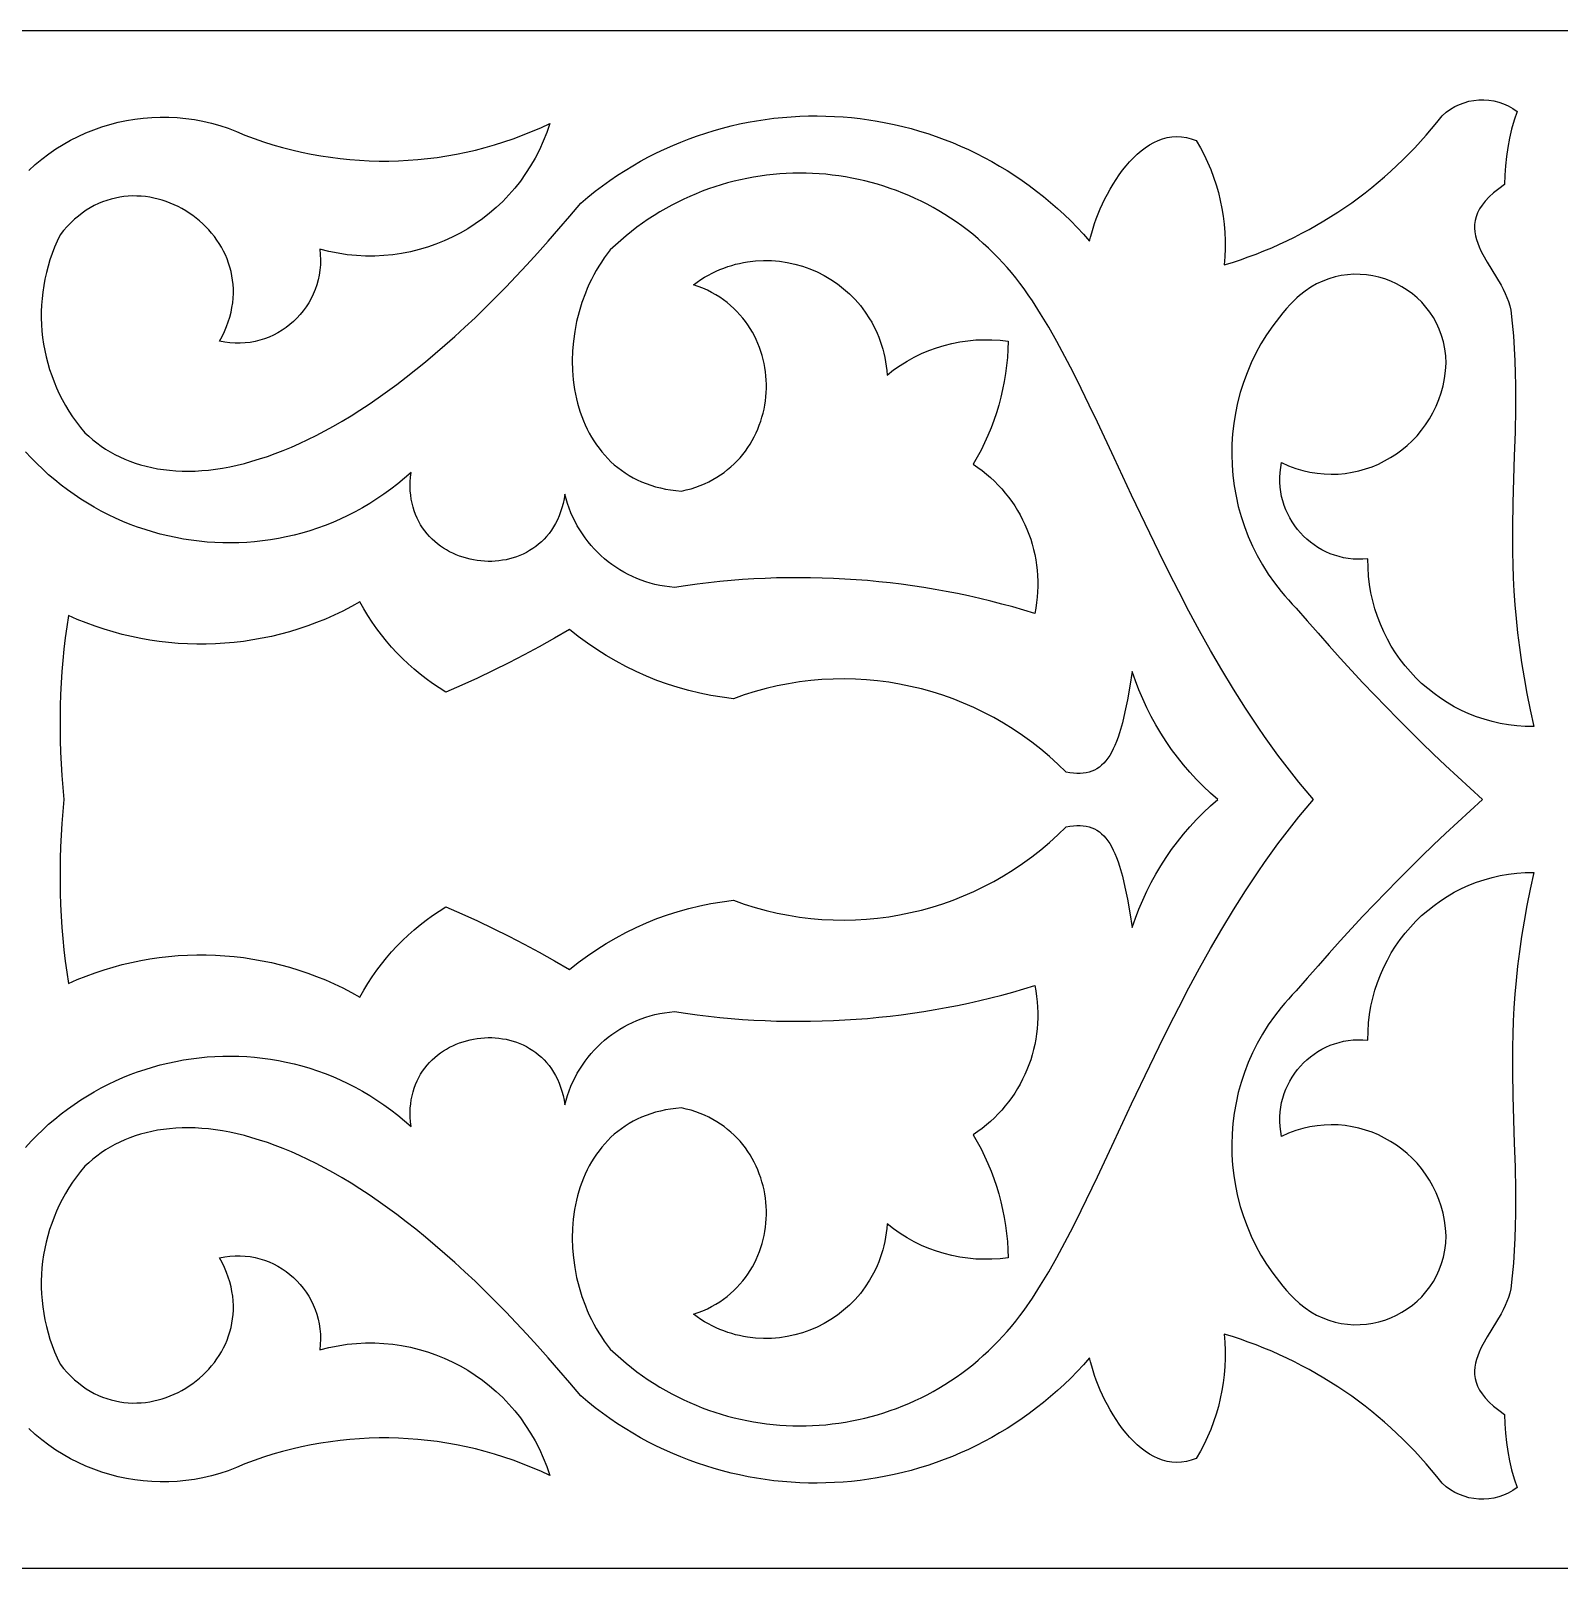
# Model space of a CAD drawing. Extents: x -364 to 370, y 80 to 163.
# Drawn here: x 41.6 to 124.1, y 80.4 to 163.4 of the extents above; entities that cross this region are included whole.
import ezdxf

# ---------------------------------------------------------------- set-up
doc = ezdxf.new("R2010")
doc.units = 0
doc.layers.add('LAYER_1', color=18, linetype='CONTINUOUS')

msp = doc.modelspace()

# ---------------------------------------------------------------- linework, layer by layer
at = {"layer": 'LAYER_1'}
for points in [[(-364.203, 80.388), (-241.776, 80.388), (-119.349, 80.388), (3.079, 80.388), (125.506, 80.388), (247.933, 80.388), (370.36, 80.388), (370.36, 163.388), (247.933, 163.388), (125.506, 163.388), (3.079, 163.388), (-119.349, 163.388), (-241.776, 163.388), (-364.203, 163.388)], [(43.402, 121.888), (43.343, 121.241), (43.295, 120.599), (43.256, 119.961), (43.228, 119.327), (43.209, 118.697), (43.2, 118.07), (43.201, 117.447), (43.212, 116.828), (43.232, 116.211), (43.263, 115.597), (43.303, 114.986), (43.353, 114.376), (43.413, 113.769), (43.483, 113.164), (43.563, 112.561), (43.652, 111.959), (44.127, 112.166), (44.606, 112.358), (45.09, 112.535), (45.577, 112.697), (46.068, 112.844), (46.561, 112.977), (47.058, 113.095), (47.556, 113.198), (48.057, 113.286), (48.56, 113.359), (49.064, 113.417), (49.569, 113.461), (50.075, 113.489), (50.582, 113.503), (51.088, 113.502), (51.594, 113.486), (52.1, 113.456), (52.605, 113.411), (53.109, 113.35), (53.611, 113.276), (54.111, 113.186), (54.608, 113.081), (55.104, 112.962), (55.596, 112.828), (56.085, 112.679), (56.571, 112.516), (57.053, 112.337), (57.53, 112.144), (58.003, 111.936), (58.472, 111.714), (58.934, 111.476), (59.392, 111.224), (59.602, 111.597), (59.824, 111.961), (60.058, 112.318), (60.303, 112.666), (60.558, 113.005), (60.825, 113.335), (61.102, 113.657), (61.389, 113.969), (61.686, 114.271), (61.993, 114.563), (62.31, 114.845), (62.636, 115.117), (62.971, 115.379), (63.314, 115.629), (63.667, 115.868), (64.027, 116.096), (64.886, 115.722), (65.738, 115.334), (66.583, 114.932), (67.421, 114.515), (68.252, 114.084), (69.075, 113.639), (69.891, 113.18), (70.7, 112.707), (71.18, 113.089), (71.672, 113.453), (72.175, 113.797), (72.691, 114.123), (73.216, 114.429), (73.752, 114.715), (74.298, 114.982), (74.853, 115.229), (75.416, 115.455), (75.987, 115.66), (76.566, 115.845), (77.151, 116.009), (77.743, 116.151), (78.34, 116.273), (78.943, 116.372), (79.55, 116.449), (80.138, 116.242), (80.73, 116.057), (81.325, 115.895), (81.923, 115.756), (82.523, 115.638), (83.126, 115.543), (83.729, 115.47), (84.333, 115.418), (84.937, 115.389), (85.54, 115.381), (86.142, 115.394), (86.743, 115.429), (87.341, 115.485), (87.937, 115.562), (88.529, 115.66), (89.117, 115.779), (89.7, 115.919), (90.279, 116.079), (90.852, 116.26), (91.418, 116.462), (91.978, 116.683), (92.53, 116.925), (93.075, 117.186), (93.611, 117.468), (94.137, 117.769), (94.654, 118.09), (95.161, 118.43), (95.658, 118.79), (96.142, 119.169), (96.615, 119.567), (97.076, 119.984), (97.523, 120.419), (97.723, 120.452), (97.915, 120.473), (98.099, 120.483), (98.275, 120.482), (98.443, 120.47), (98.605, 120.446), (98.759, 120.41), (98.906, 120.361), (99.046, 120.301), (99.181, 120.227), (99.309, 120.141), (99.432, 120.042), (99.549, 119.929), (99.661, 119.804), (99.768, 119.664), (99.87, 119.51), (99.968, 119.343), (100.062, 119.16), (100.152, 118.964), (100.238, 118.752), (100.321, 118.526), (100.401, 118.284), (100.552, 117.754), (100.694, 117.16), (100.829, 116.501), (100.96, 115.774), (101.087, 114.979), (101.258, 115.479), (101.447, 115.973), (101.651, 116.458), (101.873, 116.936), (102.11, 117.404), (102.363, 117.864), (102.631, 118.315), (102.914, 118.756), (103.213, 119.187), (103.526, 119.607), (103.854, 120.017), (104.195, 120.415), (104.551, 120.802), (104.92, 121.176), (105.303, 121.539), (105.698, 121.888), (105.303, 122.237), (104.92, 122.6), (104.551, 122.974), (104.195, 123.361), (103.854, 123.759), (103.526, 124.169), (103.213, 124.589), (102.914, 125.02), (102.631, 125.461), (102.363, 125.912), (102.11, 126.372), (101.873, 126.84), (101.651, 127.318), (101.447, 127.803), (101.258, 128.296), (101.087, 128.797), (100.96, 128.002), (100.829, 127.275), (100.694, 126.616), (100.552, 126.022), (100.401, 125.492), (100.321, 125.25), (100.238, 125.024), (100.152, 124.812), (100.062, 124.616), (99.968, 124.433), (99.87, 124.266), (99.768, 124.112), (99.661, 123.972), (99.549, 123.846), (99.432, 123.734), (99.309, 123.635), (99.181, 123.549), (99.046, 123.475), (98.906, 123.415), (98.759, 123.366), (98.605, 123.33), (98.443, 123.306), (98.275, 123.293), (98.099, 123.293), (97.915, 123.303), (97.723, 123.324), (97.523, 123.357), (97.076, 123.792), (96.615, 124.209), (96.142, 124.607), (95.658, 124.986), (95.161, 125.346), (94.654, 125.686), (94.137, 126.007), (93.611, 126.308), (93.075, 126.59), (92.53, 126.851), (91.978, 127.093), (91.418, 127.314), (90.852, 127.516), (90.279, 127.697), (89.7, 127.857), (89.117, 127.997), (88.529, 128.116), (87.937, 128.214), (87.341, 128.291), (86.743, 128.347), (86.142, 128.382), (85.54, 128.395), (84.937, 128.387), (84.333, 128.358), (83.729, 128.306), (83.126, 128.233), (82.523, 128.138), (81.923, 128.02), (81.325, 127.881), (80.73, 127.719), (80.138, 127.534), (79.55, 127.327), (78.943, 127.404), (78.34, 127.503), (77.743, 127.624), (77.151, 127.767), (76.566, 127.931), (75.987, 128.116), (75.416, 128.321), (74.853, 128.547), (74.298, 128.794), (73.752, 129.061), (73.216, 129.347), (72.691, 129.653), (72.175, 129.978), (71.672, 130.323), (71.18, 130.687), (70.7, 131.069), (69.891, 130.596), (69.075, 130.137), (68.252, 129.692), (67.421, 129.261), (66.583, 128.844), (65.738, 128.442), (64.886, 128.054), (64.027, 127.68), (63.667, 127.908), (63.314, 128.147), (62.971, 128.397), (62.636, 128.659), (62.31, 128.93), (61.993, 129.213), (61.686, 129.505), (61.389, 129.807), (61.102, 130.119), (60.825, 130.441), (60.558, 130.771), (60.303, 131.11), (60.058, 131.458), (59.824, 131.815), (59.602, 132.179), (59.392, 132.552), (58.934, 132.299), (58.472, 132.062), (58.003, 131.84), (57.53, 131.632), (57.053, 131.439), (56.571, 131.26), (56.085, 131.097), (55.596, 130.948), (55.104, 130.814), (54.608, 130.695), (54.111, 130.59), (53.611, 130.5), (53.109, 130.426), (52.605, 130.365), (52.1, 130.32), (51.594, 130.289), (51.088, 130.274), (50.582, 130.273), (50.075, 130.287), (49.569, 130.315), (49.064, 130.359), (48.56, 130.417), (48.057, 130.49), (47.556, 130.578), (47.058, 130.681), (46.561, 130.799), (46.068, 130.931), (45.577, 131.079), (45.09, 131.241), (44.606, 131.418), (44.127, 131.61), (43.652, 131.817), (43.563, 131.215), (43.483, 130.612), (43.413, 130.006), (43.353, 129.399), (43.303, 128.79), (43.263, 128.179), (43.232, 127.565), (43.212, 126.948), (43.201, 126.329), (43.2, 125.706), (43.209, 125.079), (43.228, 124.449), (43.256, 123.815), (43.295, 123.177), (43.343, 122.535)]]:
    msp.add_lwpolyline(points, close=True, dxfattribs=at)
for points in [[(41.515, 155.852), (41.864, 156.166), (42.224, 156.463), (42.596, 156.743), (42.978, 157.005), (43.37, 157.249), (43.771, 157.475), (44.181, 157.684), (44.599, 157.874), (45.024, 158.045), (45.456, 158.198), (45.894, 158.332), (46.337, 158.446), (46.784, 158.542), (47.236, 158.618), (47.691, 158.675), (48.149, 158.711), (48.609, 158.728), (49.07, 158.725), (49.532, 158.701), (49.994, 158.657), (50.456, 158.592), (50.916, 158.506), (51.375, 158.399), (51.831, 158.271), (52.284, 158.121), (52.733, 157.95), (53.177, 157.757), (53.68, 157.57), (54.185, 157.396), (54.694, 157.236), (55.206, 157.089), (55.72, 156.955), (56.237, 156.835), (56.755, 156.728), (57.276, 156.635), (57.798, 156.555), (58.321, 156.488), (58.845, 156.435), (59.37, 156.395), (59.895, 156.368), (60.421, 156.355), (60.947, 156.354), (61.473, 156.368), (61.998, 156.394), (62.522, 156.434), (63.045, 156.487), (63.567, 156.553), (64.088, 156.633), (64.606, 156.725), (65.123, 156.831), (65.638, 156.95), (66.15, 157.083), (66.659, 157.228), (67.165, 157.387), (67.668, 157.559), (68.167, 157.744), (68.662, 157.942), (69.154, 158.154), (69.641, 158.378), (69.476, 157.892), (69.289, 157.419), (69.081, 156.96), (68.853, 156.516), (68.605, 156.087), (68.338, 155.673), (68.053, 155.274), (67.751, 154.892), (67.432, 154.526), (67.098, 154.177), (66.748, 153.846), (66.383, 153.532), (66.005, 153.236), (65.615, 152.959), (65.212, 152.701), (64.797, 152.462), (64.372, 152.242), (63.937, 152.043), (63.493, 151.865), (63.04, 151.707), (62.58, 151.571), (62.113, 151.457), (61.639, 151.364), (61.16, 151.295), (60.677, 151.248), (60.189, 151.225), (59.699, 151.226), (59.205, 151.25), (58.71, 151.3), (58.215, 151.374), (57.718, 151.474), (57.223, 151.6), (57.251, 151.311), (57.262, 151.026), (57.254, 150.745), (57.23, 150.469), (57.189, 150.198), (57.133, 149.933), (57.06, 149.673), (56.973, 149.42), (56.872, 149.175), (56.756, 148.937), (56.628, 148.707), (56.486, 148.486), (56.333, 148.273), (56.168, 148.071), (55.991, 147.878), (55.804, 147.696), (55.607, 147.525), (55.401, 147.366), (55.185, 147.219), (54.961, 147.084), (54.729, 146.962), (54.49, 146.854), (54.244, 146.76), (53.991, 146.68), (53.733, 146.616), (53.47, 146.567), (53.202, 146.533), (52.929, 146.517), (52.654, 146.517), (52.375, 146.535), (52.093, 146.571), (51.81, 146.625), (51.952, 146.889), (52.079, 147.152), (52.189, 147.414), (52.285, 147.675), (52.366, 147.934), (52.432, 148.192), (52.484, 148.448), (52.522, 148.701), (52.547, 148.953), (52.559, 149.201), (52.557, 149.447), (52.543, 149.69), (52.518, 149.929), (52.48, 150.165), (52.431, 150.397), (52.37, 150.625), (52.299, 150.849), (52.218, 151.069), (52.127, 151.283), (52.026, 151.493), (51.915, 151.698), (51.795, 151.897), (51.667, 152.091), (51.531, 152.279), (51.386, 152.46), (51.234, 152.636), (51.075, 152.805), (50.908, 152.967), (50.735, 153.122), (50.556, 153.27), (50.371, 153.411), (50.18, 153.544), (49.984, 153.669), (49.783, 153.785), (49.578, 153.894), (49.368, 153.994), (49.155, 154.085), (48.938, 154.167), (48.718, 154.239), (48.495, 154.302), (48.27, 154.356), (48.043, 154.399), (47.813, 154.432), (47.583, 154.455), (47.351, 154.467), (47.119, 154.468), (46.886, 154.458), (46.653, 154.437), (46.421, 154.404), (46.189, 154.359), (45.958, 154.302), (45.729, 154.233), (45.501, 154.152), (45.275, 154.057), (45.052, 153.95), (44.831, 153.829), (44.614, 153.695), (44.399, 153.548), (44.189, 153.386), (43.983, 153.21), (43.781, 153.02), (43.584, 152.816), (43.392, 152.596), (43.206, 152.362), (43.049, 152.031), (42.905, 151.697), (42.775, 151.36), (42.657, 151.019), (42.553, 150.676), (42.462, 150.33), (42.384, 149.982), (42.319, 149.633), (42.267, 149.282), (42.228, 148.931), (42.202, 148.579), (42.189, 148.226), (42.188, 147.874), (42.2, 147.522), (42.225, 147.172), (42.262, 146.822), (42.313, 146.474), (42.375, 146.128), (42.45, 145.784), (42.538, 145.443), (42.638, 145.105), (42.75, 144.771), (42.875, 144.44), (43.011, 144.113), (43.161, 143.791), (43.322, 143.473), (43.495, 143.161), (43.681, 142.855), (43.879, 142.554), (44.088, 142.259), (44.31, 141.972), (44.543, 141.691), (44.751, 141.497), (44.968, 141.312), (45.191, 141.136), (45.423, 140.968), (45.662, 140.808), (45.909, 140.658), (46.164, 140.517), (46.426, 140.386), (46.695, 140.264), (46.972, 140.152), (47.256, 140.05), (47.548, 139.958), (47.847, 139.876), (48.153, 139.805), (48.466, 139.745), (48.786, 139.696), (49.113, 139.658), (49.447, 139.631), (49.788, 139.616), (50.136, 139.613), (50.49, 139.621), (50.851, 139.642), (51.219, 139.675), (51.594, 139.721), (51.975, 139.78), (52.362, 139.851), (52.756, 139.936), (53.156, 140.033), (53.563, 140.145), (53.975, 140.27), (54.394, 140.409), (54.819, 140.562), (55.251, 140.73), (55.688, 140.912), (56.131, 141.108), (56.58, 141.32), (57.035, 141.546), (57.495, 141.788), (57.962, 142.046), (58.434, 142.319), (58.911, 142.608), (59.394, 142.913), (59.883, 143.234), (60.377, 143.572), (60.876, 143.927), (61.381, 144.298), (61.891, 144.686), (62.406, 145.092), (62.927, 145.515), (63.452, 145.956), (63.982, 146.414), (64.518, 146.891), (65.058, 147.386), (65.603, 147.899), (66.153, 148.431), (66.708, 148.982), (67.267, 149.551), (67.831, 150.14), (68.399, 150.749), (68.972, 151.377), (69.55, 152.024), (70.132, 152.692), (70.718, 153.38), (71.308, 154.088), (71.694, 154.411), (72.086, 154.722), (72.483, 155.021), (72.886, 155.309), (73.294, 155.585), (73.707, 155.85), (74.124, 156.103), (74.546, 156.345), (74.972, 156.575), (75.403, 156.794), (75.837, 157.001), (76.275, 157.197), (76.716, 157.381), (77.161, 157.554), (77.608, 157.716), (78.058, 157.866), (78.511, 158.005), (78.967, 158.133), (79.424, 158.249), (79.883, 158.354), (80.344, 158.447), (80.807, 158.53), (81.271, 158.601), (81.736, 158.661), (82.202, 158.709), (82.668, 158.747), (83.135, 158.773), (83.602, 158.788), (84.07, 158.792), (84.537, 158.785), (85.003, 158.767), (85.47, 158.737), (85.935, 158.696), (86.399, 158.645), (86.862, 158.582), (87.323, 158.508), (87.783, 158.423), (88.241, 158.328), (88.697, 158.221), (89.15, 158.103), (89.601, 157.974), (90.049, 157.834), (90.495, 157.684), (90.937, 157.522), (91.375, 157.35), (91.81, 157.166), (92.242, 156.972), (92.669, 156.767), (93.092, 156.551), (93.511, 156.324), (93.925, 156.086), (94.334, 155.838), (94.738, 155.579), (95.136, 155.309), (95.529, 155.028), (95.917, 154.737), (96.298, 154.435), (96.674, 154.122), (97.043, 153.798), (97.405, 153.464), (97.761, 153.119), (98.109, 152.764), (98.451, 152.398), (98.785, 152.021), (98.835, 152.247), (98.895, 152.483), (98.967, 152.728), (99.049, 152.98), (99.141, 153.239), (99.243, 153.502), (99.354, 153.769), (99.475, 154.038), (99.605, 154.307), (99.745, 154.575), (99.892, 154.841), (100.049, 155.104), (100.213, 155.361), (100.385, 155.612), (100.565, 155.855), (100.752, 156.09), (100.946, 156.313), (101.148, 156.525), (101.356, 156.723), (101.57, 156.907), (101.79, 157.074), (102.016, 157.224), (102.248, 157.355), (102.485, 157.466), (102.727, 157.555), (102.974, 157.622), (103.226, 157.663), (103.482, 157.679), (103.742, 157.668), (104.006, 157.628), (104.273, 157.559), (104.544, 157.457), (104.763, 157.076), (104.966, 156.687), (105.153, 156.292), (105.324, 155.889), (105.478, 155.481), (105.615, 155.068), (105.736, 154.65), (105.84, 154.227), (105.927, 153.8), (105.997, 153.37), (106.05, 152.938), (106.086, 152.503), (106.105, 152.066), (106.105, 151.628), (106.089, 151.189), (106.054, 150.75), (106.49, 150.884), (106.922, 151.026), (107.35, 151.176), (107.775, 151.335), (108.197, 151.501), (108.615, 151.676), (109.029, 151.859), (109.439, 152.049), (109.845, 152.248), (110.246, 152.454), (110.644, 152.667), (111.037, 152.889), (111.426, 153.118), (111.81, 153.354), (112.189, 153.598), (112.564, 153.849), (112.933, 154.107), (113.298, 154.372), (113.658, 154.645), (114.012, 154.924), (114.361, 155.211), (114.705, 155.504), (115.043, 155.804), (115.375, 156.111), (115.702, 156.424), (116.023, 156.744), (116.338, 157.071), (116.646, 157.404), (116.949, 157.743), (117.245, 158.089), (117.535, 158.441), (117.819, 158.799), (118.034, 158.985), (118.262, 159.149), (118.5, 159.29), (118.747, 159.409), (119.002, 159.505), (119.263, 159.578), (119.528, 159.628), (119.797, 159.656), (120.066, 159.66), (120.336, 159.641), (120.604, 159.599), (120.868, 159.534), (121.127, 159.445), (121.38, 159.332), (121.625, 159.196), (121.86, 159.037), (121.703, 158.557), (121.567, 158.072), (121.451, 157.583), (121.356, 157.089), (121.282, 156.591), (121.229, 156.09), (121.197, 155.587), (121.186, 155.083), (120.869, 154.857), (120.592, 154.634), (120.352, 154.414), (120.147, 154.196), (119.977, 153.981), (119.838, 153.768), (119.73, 153.558), (119.651, 153.349), (119.597, 153.141), (119.569, 152.935), (119.563, 152.73), (119.579, 152.526), (119.614, 152.323), (119.666, 152.12), (119.735, 151.918), (119.816, 151.715), (119.91, 151.512), (120.015, 151.309), (120.246, 150.901), (120.497, 150.489), (120.752, 150.071), (120.996, 149.645), (121.11, 149.429), (121.216, 149.21), (121.312, 148.988), (121.397, 148.764), (121.468, 148.536), (121.523, 148.305), (121.599, 147.602), (121.66, 146.913), (121.707, 146.236), (121.741, 145.568), (121.763, 144.91), (121.776, 144.26), (121.776, 142.977), (121.752, 141.71), (121.712, 140.448), (121.668, 139.181), (121.63, 137.899), (121.609, 136.59), (121.607, 135.922), (121.613, 135.244), (121.628, 134.555), (121.654, 133.852), (121.692, 133.135), (121.743, 132.403), (121.807, 131.653), (121.888, 130.886), (121.985, 130.099), (122.101, 129.291), (122.236, 128.46), (122.391, 127.607), (122.569, 126.729), (122.77, 125.824), (122.306, 125.833), (121.848, 125.865), (121.396, 125.92), (120.952, 125.997), (120.515, 126.097), (120.088, 126.217), (119.669, 126.358), (119.259, 126.519), (118.86, 126.7), (118.471, 126.899), (118.094, 127.117), (117.729, 127.352), (117.376, 127.605), (117.036, 127.874), (116.71, 128.159), (116.398, 128.46), (116.101, 128.775), (115.819, 129.104), (115.553, 129.448), (115.304, 129.804), (115.072, 130.172), (114.857, 130.552), (114.661, 130.944), (114.483, 131.346), (114.325, 131.759), (114.187, 132.181), (114.07, 132.612), (113.973, 133.051), (113.899, 133.498), (113.846, 133.952), (113.817, 134.413), (113.811, 134.879), (113.54, 134.859), (113.273, 134.855), (113.01, 134.868), (112.751, 134.896), (112.498, 134.939), (112.25, 134.998), (112.007, 135.07), (111.771, 135.156), (111.542, 135.256), (111.32, 135.368), (111.105, 135.493), (110.899, 135.629), (110.701, 135.777), (110.512, 135.936), (110.332, 136.105), (110.162, 136.283), (110.003, 136.471), (109.854, 136.668), (109.717, 136.874), (109.591, 137.087), (109.477, 137.307), (109.376, 137.534), (109.287, 137.768), (109.212, 138.007), (109.151, 138.252), (109.104, 138.502), (109.072, 138.756), (109.055, 139.014), (109.054, 139.276), (109.068, 139.54), (109.099, 139.807), (109.147, 140.076), (109.526, 139.907), (109.908, 139.765), (110.291, 139.65), (110.676, 139.561), (111.061, 139.499), (111.445, 139.461), (111.827, 139.448), (112.206, 139.459), (112.582, 139.494), (112.953, 139.551), (113.319, 139.631), (113.678, 139.733), (114.03, 139.855), (114.373, 139.999), (114.707, 140.162), (115.031, 140.345), (115.343, 140.546), (115.643, 140.766), (115.93, 141.003), (116.202, 141.258), (116.46, 141.529), (116.701, 141.817), (116.926, 142.119), (117.133, 142.437), (117.32, 142.769), (117.488, 143.114), (117.635, 143.473), (117.761, 143.844), (117.863, 144.227), (117.942, 144.621), (117.997, 145.026), (118.025, 145.442), (118.007, 145.836), (117.96, 146.218), (117.885, 146.586), (117.785, 146.939), (117.66, 147.278), (117.512, 147.601), (117.342, 147.909), (117.151, 148.2), (116.941, 148.474), (116.713, 148.73), (116.468, 148.969), (116.208, 149.188), (115.934, 149.389), (115.647, 149.57), (115.349, 149.73), (115.041, 149.87), (114.724, 149.989), (114.4, 150.085), (114.07, 150.159), (113.735, 150.21), (113.396, 150.238), (113.055, 150.241), (112.714, 150.22), (112.373, 150.174), (112.034, 150.102), (111.698, 150.003), (111.366, 149.878), (111.04, 149.725), (110.722, 149.545), (110.412, 149.336), (110.111, 149.098), (109.965, 148.968), (109.822, 148.831), (109.613, 148.612), (109.411, 148.39), (109.215, 148.163), (109.026, 147.933), (108.669, 147.462), (108.338, 146.978), (108.034, 146.482), (107.757, 145.974), (107.507, 145.456), (107.283, 144.929), (107.087, 144.393), (106.917, 143.851), (106.774, 143.302), (106.657, 142.748), (106.567, 142.191), (106.504, 141.63), (106.468, 141.068), (106.459, 140.504), (106.476, 139.941), (106.52, 139.379), (106.59, 138.82), (106.687, 138.263), (106.811, 137.711), (106.962, 137.165), (107.139, 136.625), (107.343, 136.092), (107.574, 135.568), (107.831, 135.053), (108.115, 134.549), (108.426, 134.057), (108.763, 133.577), (109.127, 133.111), (109.319, 132.884), (109.517, 132.66), (109.722, 132.44), (109.934, 132.225), (110.521, 131.539), (111.114, 130.859), (111.713, 130.184), (112.317, 129.514), (112.927, 128.849), (113.542, 128.189), (114.163, 127.535), (114.79, 126.886), (115.421, 126.242), (116.058, 125.604), (116.701, 124.971), (117.348, 124.343), (118.002, 123.721), (118.66, 123.104), (119.323, 122.493), (119.992, 121.888), (119.323, 121.283), (118.66, 120.672), (118.002, 120.055), (117.348, 119.433), (116.701, 118.805), (116.058, 118.172), (115.421, 117.534), (114.79, 116.89), (114.163, 116.241), (113.542, 115.587), (112.927, 114.927), (112.317, 114.262), (111.713, 113.592), (111.114, 112.917), (110.521, 112.237), (109.934, 111.551), (109.722, 111.336), (109.517, 111.116), (109.319, 110.892), (109.127, 110.665), (108.763, 110.199), (108.426, 109.719), (108.115, 109.227), (107.831, 108.723), (107.574, 108.208), (107.343, 107.684), (107.139, 107.151), (106.962, 106.611), (106.811, 106.065), (106.687, 105.513), (106.59, 104.956), (106.52, 104.397), (106.476, 103.835), (106.459, 103.272), (106.468, 102.708), (106.504, 102.146), (106.567, 101.585), (106.657, 101.028), (106.774, 100.474), (106.917, 99.925), (107.087, 99.383), (107.283, 98.847), (107.507, 98.32), (107.757, 97.802), (108.034, 97.294), (108.338, 96.798), (108.669, 96.313), (109.026, 95.843), (109.215, 95.613), (109.411, 95.386), (109.613, 95.164), (109.822, 94.945), (110.111, 94.678), (110.412, 94.44), (110.722, 94.231), (111.04, 94.051), (111.366, 93.898), (111.698, 93.773), (112.034, 93.674), (112.373, 93.602), (112.714, 93.556), (113.055, 93.535), (113.396, 93.538), (113.735, 93.566), (114.07, 93.617), (114.4, 93.691), (114.724, 93.787), (115.041, 93.906), (115.349, 94.046), (115.647, 94.206), (115.934, 94.387), (116.208, 94.588), (116.468, 94.807), (116.713, 95.046), (116.941, 95.302), (117.151, 95.576), (117.342, 95.867), (117.512, 96.175), (117.66, 96.498), (117.785, 96.837), (117.885, 97.19), (117.96, 97.558), (118.007, 97.939), (118.025, 98.334), (117.997, 98.75), (117.942, 99.155), (117.863, 99.549), (117.761, 99.932), (117.635, 100.303), (117.488, 100.662), (117.32, 101.007), (117.133, 101.339), (116.926, 101.657), (116.701, 101.959), (116.46, 102.247), (116.202, 102.518), (115.93, 102.772), (115.643, 103.01), (115.343, 103.23), (115.031, 103.431), (114.707, 103.614), (114.373, 103.777), (114.03, 103.921), (113.678, 104.043), (113.319, 104.145), (112.953, 104.225), (112.582, 104.282), (112.206, 104.317), (111.827, 104.328), (111.445, 104.315), (111.061, 104.277), (110.676, 104.214), (110.291, 104.126), (109.908, 104.011), (109.526, 103.869), (109.147, 103.7), (109.099, 103.969), (109.068, 104.236), (109.054, 104.5), (109.055, 104.762), (109.072, 105.02), (109.104, 105.274), (109.151, 105.524), (109.212, 105.768), (109.287, 106.008), (109.376, 106.242), (109.477, 106.469), (109.591, 106.689), (109.717, 106.902), (109.854, 107.108), (110.003, 107.305), (110.162, 107.493), (110.332, 107.671), (110.512, 107.84), (110.701, 107.999), (110.899, 108.147), (111.105, 108.283), (111.32, 108.408), (111.542, 108.52), (111.771, 108.62), (112.007, 108.706), (112.25, 108.778), (112.498, 108.837), (112.751, 108.88), (113.01, 108.908), (113.273, 108.921), (113.54, 108.917), (113.811, 108.897), (113.817, 109.363), (113.846, 109.824), (113.899, 110.278), (113.973, 110.725), (114.07, 111.164), (114.187, 111.595), (114.325, 112.017), (114.483, 112.43), (114.661, 112.832), (114.857, 113.223), (115.072, 113.604), (115.304, 113.972), (115.553, 114.328), (115.819, 114.671), (116.101, 115.001), (116.398, 115.316), (116.71, 115.617), (117.036, 115.902), (117.376, 116.171), (117.729, 116.423), (118.094, 116.659), (118.471, 116.877), (118.86, 117.076), (119.259, 117.257), (119.669, 117.418), (120.088, 117.559), (120.515, 117.679), (120.952, 117.779), (121.396, 117.856), (121.848, 117.911), (122.306, 117.943), (122.77, 117.952), (122.569, 117.047), (122.391, 116.169), (122.236, 115.315), (122.101, 114.485), (121.985, 113.677), (121.888, 112.89), (121.807, 112.123), (121.743, 111.373), (121.692, 110.641), (121.654, 109.924), (121.628, 109.221), (121.613, 108.531), (121.609, 107.186), (121.63, 105.877), (121.712, 103.328), (121.752, 102.066), (121.776, 100.799), (121.78, 100.16), (121.776, 99.516), (121.763, 98.866), (121.741, 98.208), (121.707, 97.54), (121.66, 96.863), (121.599, 96.173), (121.523, 95.471), (121.468, 95.24), (121.397, 95.012), (121.312, 94.788), (121.216, 94.566), (121.11, 94.347), (120.996, 94.131), (120.752, 93.705), (120.497, 93.287), (120.246, 92.875), (120.015, 92.467), (119.91, 92.264), (119.816, 92.061), (119.735, 91.858), (119.666, 91.656), (119.614, 91.453), (119.579, 91.25), (119.563, 91.046), (119.569, 90.841), (119.597, 90.635), (119.651, 90.427), (119.73, 90.218), (119.838, 90.008), (119.977, 89.795), (120.147, 89.58), (120.352, 89.362), (120.592, 89.142), (120.869, 88.919), (121.186, 88.693), (121.197, 88.189), (121.229, 87.686), (121.282, 87.185), (121.356, 86.687), (121.451, 86.193), (121.567, 85.703), (121.703, 85.219), (121.86, 84.739), (121.625, 84.58), (121.38, 84.444), (121.127, 84.331), (120.868, 84.242), (120.604, 84.177), (120.336, 84.135), (120.066, 84.116), (119.797, 84.12), (119.528, 84.147), (119.263, 84.198), (119.002, 84.271), (118.747, 84.367), (118.5, 84.486), (118.262, 84.627), (118.034, 84.791), (117.819, 84.977), (117.535, 85.335), (117.245, 85.687), (116.949, 86.033), (116.646, 86.372), (116.338, 86.705), (116.023, 87.032), (115.702, 87.352), (115.375, 87.665), (115.043, 87.972), (114.705, 88.272), (114.361, 88.565), (114.012, 88.852), (113.658, 89.131), (113.298, 89.404), (112.933, 89.669), (112.564, 89.927), (112.189, 90.178), (111.81, 90.422), (111.426, 90.658), (111.037, 90.887), (110.644, 91.109), (110.246, 91.322), (109.845, 91.528), (109.439, 91.727), (109.029, 91.917), (108.615, 92.1), (108.197, 92.274), (107.775, 92.441), (107.35, 92.6), (106.922, 92.75), (106.49, 92.892), (106.054, 93.026), (106.089, 92.587), (106.105, 92.148), (106.105, 91.71), (106.086, 91.273), (106.05, 90.838), (105.997, 90.406), (105.927, 89.976), (105.84, 89.549), (105.736, 89.126), (105.615, 88.708), (105.478, 88.295), (105.324, 87.887), (105.153, 87.484), (104.966, 87.089), (104.763, 86.7), (104.544, 86.318), (104.273, 86.217), (104.006, 86.148), (103.742, 86.108), (103.482, 86.097), (103.226, 86.112), (102.974, 86.154), (102.727, 86.22), (102.485, 86.31), (102.248, 86.421), (102.016, 86.552), (101.79, 86.702), (101.57, 86.869), (101.356, 87.053), (101.148, 87.251), (100.946, 87.463), (100.752, 87.686), (100.565, 87.921), (100.385, 88.164), (100.213, 88.415), (100.049, 88.672), (99.892, 88.935), (99.745, 89.201), (99.605, 89.469), (99.475, 89.738), (99.354, 90.007), (99.243, 90.274), (99.141, 90.537), (99.049, 90.795), (98.967, 91.048), (98.895, 91.293), (98.835, 91.529), (98.785, 91.755), (98.451, 91.378), (98.109, 91.012), (97.761, 90.657), (97.405, 90.312), (97.043, 89.978), (96.674, 89.654), (96.298, 89.341), (95.917, 89.039), (95.529, 88.748), (95.136, 88.467), (94.738, 88.197), (94.334, 87.938), (93.925, 87.69), (93.511, 87.452), (93.092, 87.225), (92.669, 87.009), (92.242, 86.804), (91.81, 86.61), (91.375, 86.426), (90.937, 86.254), (90.495, 86.092), (90.049, 85.942), (89.601, 85.802), (89.15, 85.673), (88.697, 85.555), (88.241, 85.448), (87.783, 85.353), (87.323, 85.268), (86.862, 85.194), (86.399, 85.131), (85.935, 85.08), (85.47, 85.039), (85.003, 85.009), (84.537, 84.991), (84.07, 84.984), (83.602, 84.988), (83.135, 85.003), (82.668, 85.029), (82.202, 85.067), (81.736, 85.115), (81.271, 85.175), (80.807, 85.246), (80.344, 85.329), (79.883, 85.422), (79.424, 85.527), (78.967, 85.643), (78.511, 85.771), (78.058, 85.91), (77.608, 86.06), (77.161, 86.222), (76.716, 86.395), (76.275, 86.579), (75.837, 86.775), (75.403, 86.982), (74.972, 87.201), (74.546, 87.431), (74.124, 87.673), (73.707, 87.926), (73.294, 88.191), (72.886, 88.467), (72.483, 88.755), (72.086, 89.054), (71.694, 89.365), (71.308, 89.688), (70.718, 90.396), (70.132, 91.084), (69.55, 91.752), (68.972, 92.399), (68.399, 93.027), (67.831, 93.636), (67.267, 94.225), (66.708, 94.794), (66.153, 95.345), (65.603, 95.877), (65.058, 96.39), (64.518, 96.885), (63.982, 97.361), (63.452, 97.82), (62.927, 98.261), (62.406, 98.684), (61.891, 99.09), (61.381, 99.478), (60.876, 99.849), (60.377, 100.204), (59.883, 100.542), (59.394, 100.863), (58.911, 101.168), (58.434, 101.457), (57.962, 101.73), (57.495, 101.988), (57.035, 102.23), (56.58, 102.456), (56.131, 102.668), (55.688, 102.864), (55.251, 103.046), (54.819, 103.214), (54.394, 103.367), (53.975, 103.506), (53.563, 103.631), (53.156, 103.743), (52.756, 103.84), (52.362, 103.925), (51.975, 103.996), (51.594, 104.055), (51.219, 104.101), (50.851, 104.134), (50.49, 104.155), (50.136, 104.163), (49.788, 104.16), (49.447, 104.145), (49.113, 104.118), (48.786, 104.08), (48.466, 104.031), (48.153, 103.971), (47.847, 103.9), (47.548, 103.818), (47.256, 103.726), (46.972, 103.624), (46.695, 103.512), (46.426, 103.39), (46.164, 103.259), (45.909, 103.118), (45.662, 102.967), (45.423, 102.808), (45.191, 102.64), (44.968, 102.464), (44.751, 102.279), (44.543, 102.085), (44.31, 101.804), (44.088, 101.517), (43.879, 101.222), (43.681, 100.921), (43.495, 100.615), (43.322, 100.303), (43.161, 99.985), (43.011, 99.663), (42.875, 99.336), (42.75, 99.005), (42.638, 98.671), (42.538, 98.333), (42.45, 97.992), (42.375, 97.648), (42.313, 97.302), (42.262, 96.954), (42.225, 96.604), (42.2, 96.254), (42.188, 95.902), (42.189, 95.55), (42.202, 95.197), (42.228, 94.845), (42.267, 94.494), (42.319, 94.143), (42.384, 93.793), (42.462, 93.446), (42.553, 93.1), (42.657, 92.757), (42.775, 92.416), (42.905, 92.079), (43.049, 91.745), (43.206, 91.414), (43.392, 91.18), (43.584, 90.96), (43.781, 90.756), (43.983, 90.566), (44.189, 90.39), (44.399, 90.228), (44.614, 90.081), (44.831, 89.947), (45.052, 89.826), (45.275, 89.719), (45.501, 89.624), (45.729, 89.543), (45.958, 89.473), (46.189, 89.417), (46.421, 89.372), (46.653, 89.339), (46.886, 89.318), (47.119, 89.308), (47.351, 89.309), (47.583, 89.321), (47.813, 89.344), (48.043, 89.377), (48.27, 89.42), (48.495, 89.473), (48.718, 89.537), (48.938, 89.609), (49.155, 89.691), (49.368, 89.782), (49.578, 89.882), (49.783, 89.991), (49.984, 90.107), (50.18, 90.232), (50.371, 90.365), (50.556, 90.506), (50.735, 90.654), (50.908, 90.809), (51.075, 90.971), (51.234, 91.14), (51.386, 91.316), (51.531, 91.497), (51.667, 91.685), (51.795, 91.879), (51.915, 92.078), (52.026, 92.283), (52.127, 92.493), (52.218, 92.707), (52.299, 92.927), (52.37, 93.151), (52.431, 93.379), (52.48, 93.611), (52.518, 93.847), (52.543, 94.086), (52.557, 94.329), (52.559, 94.575), (52.547, 94.823), (52.522, 95.075), (52.484, 95.328), (52.432, 95.584), (52.366, 95.842), (52.285, 96.101), (52.189, 96.362), (52.079, 96.624), (51.952, 96.887), (51.81, 97.151), (52.093, 97.205), (52.375, 97.241), (52.654, 97.259), (52.929, 97.259), (53.202, 97.243), (53.47, 97.209), (53.733, 97.16), (53.991, 97.096), (54.244, 97.016), (54.49, 96.922), (54.729, 96.814), (54.961, 96.692), (55.185, 96.557), (55.401, 96.41), (55.607, 96.251), (55.804, 96.08), (55.991, 95.898), (56.168, 95.705), (56.333, 95.503), (56.486, 95.29), (56.628, 95.069), (56.756, 94.839), (56.872, 94.601), (56.973, 94.355), (57.06, 94.103), (57.133, 93.843), (57.189, 93.578), (57.23, 93.307), (57.254, 93.031), (57.262, 92.75), (57.251, 92.465), (57.223, 92.176), (57.718, 92.302), (58.215, 92.402), (58.71, 92.476), (59.205, 92.526), (59.699, 92.55), (60.189, 92.551), (60.677, 92.528), (61.16, 92.481), (61.639, 92.412), (62.113, 92.319), (62.58, 92.205), (63.04, 92.069), (63.493, 91.911), (63.937, 91.733), (64.372, 91.534), (64.797, 91.314), (65.212, 91.075), (65.615, 90.817), (66.005, 90.54), (66.383, 90.244), (66.748, 89.93), (67.098, 89.599), (67.432, 89.25), (67.751, 88.884), (68.053, 88.502), (68.338, 88.103), (68.605, 87.689), (68.853, 87.26), (69.081, 86.816), (69.289, 86.357), (69.476, 85.884), (69.641, 85.398), (69.154, 85.622), (68.662, 85.834), (68.167, 86.032), (67.668, 86.217), (67.165, 86.389), (66.659, 86.548), (66.15, 86.693), (65.638, 86.826), (65.123, 86.945), (64.606, 87.051), (64.088, 87.143), (63.567, 87.223), (63.045, 87.289), (62.522, 87.342), (61.998, 87.382), (61.473, 87.408), (60.947, 87.422), (60.421, 87.421), (59.895, 87.408), (59.37, 87.381), (58.845, 87.341), (58.321, 87.288), (57.798, 87.221), (57.276, 87.141), (56.755, 87.048), (56.237, 86.941), (55.72, 86.821), (55.206, 86.687), (54.694, 86.54), (54.185, 86.38), (53.68, 86.206), (53.177, 86.019), (52.733, 85.826), (52.284, 85.655), (51.831, 85.505), (51.375, 85.377), (50.916, 85.27), (50.456, 85.184), (49.994, 85.119), (49.532, 85.075), (49.07, 85.051), (48.609, 85.048), (48.149, 85.065), (47.691, 85.101), (47.236, 85.158), (46.784, 85.234), (46.337, 85.33), (45.894, 85.444), (45.456, 85.578), (45.024, 85.731), (44.599, 85.902), (44.181, 86.092), (43.771, 86.3), (43.37, 86.527), (42.978, 86.771), (42.596, 87.033), (42.224, 87.313), (41.864, 87.61), (41.515, 87.924)], [(41.34, 103.11), (41.639, 103.438), (41.947, 103.755), (42.263, 104.061), (42.586, 104.356), (42.918, 104.64), (43.257, 104.914), (43.603, 105.176), (43.956, 105.428), (44.315, 105.668), (44.68, 105.897), (45.052, 106.115), (45.429, 106.322), (45.811, 106.517), (46.199, 106.701), (46.591, 106.873), (46.987, 107.034), (47.388, 107.183), (47.793, 107.321), (48.201, 107.446), (48.613, 107.56), (49.028, 107.662), (49.445, 107.752), (49.865, 107.829), (50.287, 107.895), (50.711, 107.949), (51.137, 107.99), (51.563, 108.019), (51.991, 108.035), (52.419, 108.04), (52.848, 108.031), (53.277, 108.01), (53.706, 107.977), (54.134, 107.93), (54.562, 107.871), (54.988, 107.799), (55.413, 107.714), (55.837, 107.616), (56.259, 107.505), (56.678, 107.381), (57.095, 107.244), (57.509, 107.094), (57.92, 106.93), (58.328, 106.753), (58.732, 106.562), (59.132, 106.358), (59.527, 106.14), (59.919, 105.909), (60.305, 105.664), (60.686, 105.405), (61.062, 105.132), (61.433, 104.845), (61.797, 104.544), (62.155, 104.23), (62.125, 104.487), (62.108, 104.738), (62.104, 104.983), (62.111, 105.22), (62.131, 105.452), (62.162, 105.676), (62.204, 105.894), (62.256, 106.105), (62.319, 106.309), (62.392, 106.506), (62.474, 106.696), (62.565, 106.88), (62.665, 107.056), (62.774, 107.225), (62.89, 107.387), (63.014, 107.541), (63.145, 107.688), (63.283, 107.828), (63.428, 107.961), (63.578, 108.086), (63.735, 108.204), (63.896, 108.314), (64.063, 108.416), (64.234, 108.511), (64.409, 108.598), (64.588, 108.677), (64.771, 108.749), (64.956, 108.812), (65.144, 108.868), (65.335, 108.916), (65.527, 108.955), (65.721, 108.987), (65.916, 109.01), (66.112, 109.025), (66.308, 109.032), (66.504, 109.031), (66.7, 109.021), (66.895, 109.003), (67.089, 108.976), (67.281, 108.941), (67.471, 108.898), (67.66, 108.845), (67.845, 108.784), (68.028, 108.714), (68.207, 108.636), (68.382, 108.548), (68.553, 108.452), (68.719, 108.347), (68.881, 108.233), (69.037, 108.109), (69.188, 107.977), (69.332, 107.835), (69.47, 107.685), (69.601, 107.524), (69.725, 107.355), (69.842, 107.176), (69.95, 106.988), (70.05, 106.79), (70.141, 106.583), (70.223, 106.366), (70.296, 106.14), (70.359, 105.904), (70.411, 105.658), (70.453, 105.402), (70.521, 105.661), (70.599, 105.916), (70.686, 106.166), (70.783, 106.412), (70.889, 106.651), (71.004, 106.886), (71.127, 107.115), (71.259, 107.338), (71.399, 107.555), (71.548, 107.766), (71.704, 107.97), (71.867, 108.168), (72.038, 108.359), (72.216, 108.543), (72.401, 108.72), (72.592, 108.89), (72.79, 109.051), (72.994, 109.206), (73.203, 109.352), (73.419, 109.49), (73.64, 109.619), (73.866, 109.741), (74.097, 109.853), (74.333, 109.956), (74.574, 110.051), (74.819, 110.135), (75.068, 110.211), (75.32, 110.276), (75.577, 110.332), (75.837, 110.378), (76.1, 110.413), (76.365, 110.438), (76.976, 110.346), (77.588, 110.263), (78.2, 110.189), (78.812, 110.124), (79.425, 110.067), (80.039, 110.02), (80.653, 109.981), (81.267, 109.95), (81.881, 109.929), (82.495, 109.917), (83.109, 109.913), (83.723, 109.918), (84.337, 109.931), (84.95, 109.954), (85.563, 109.985), (86.176, 110.025), (86.788, 110.073), (87.399, 110.131), (88.009, 110.197), (88.618, 110.272), (89.227, 110.355), (89.834, 110.447), (90.44, 110.548), (91.045, 110.657), (91.648, 110.775), (92.25, 110.902), (92.851, 111.038), (93.45, 111.182), (94.047, 111.334), (94.642, 111.496), (95.235, 111.666), (95.826, 111.844), (95.882, 111.552), (95.925, 111.259), (95.958, 110.967), (95.979, 110.675), (95.989, 110.383), (95.989, 110.093), (95.977, 109.803), (95.955, 109.515), (95.922, 109.229), (95.878, 108.945), (95.824, 108.664), (95.76, 108.385), (95.686, 108.109), (95.602, 107.836), (95.507, 107.566), (95.403, 107.301), (95.289, 107.039), (95.166, 106.782), (95.033, 106.529), (94.891, 106.281), (94.74, 106.039), (94.579, 105.801), (94.41, 105.57), (94.232, 105.345), (94.045, 105.125), (93.849, 104.913), (93.645, 104.707), (93.432, 104.509), (93.211, 104.318), (92.982, 104.134), (92.745, 103.959), (92.5, 103.792), (92.718, 103.412), (92.923, 103.026), (93.115, 102.633), (93.294, 102.235), (93.46, 101.832), (93.612, 101.424), (93.752, 101.012), (93.877, 100.595), (93.99, 100.175), (94.088, 99.75), (94.173, 99.323), (94.244, 98.893), (94.301, 98.46), (94.344, 98.025), (94.373, 97.588), (94.388, 97.15), (93.95, 97.098), (93.511, 97.07), (93.074, 97.065), (92.638, 97.082), (92.205, 97.122), (91.775, 97.184), (91.35, 97.268), (90.93, 97.374), (90.515, 97.501), (90.108, 97.649), (89.708, 97.819), (89.316, 98.009), (88.934, 98.22), (88.562, 98.451), (88.2, 98.702), (87.851, 98.973), (87.832, 98.731), (87.804, 98.491), (87.769, 98.256), (87.726, 98.025), (87.675, 97.797), (87.617, 97.573), (87.552, 97.354), (87.48, 97.138), (87.4, 96.927), (87.315, 96.72), (87.222, 96.517), (87.123, 96.319), (86.907, 95.937), (86.668, 95.573), (86.406, 95.228), (86.124, 94.903), (85.822, 94.599), (85.502, 94.317), (85.166, 94.056), (84.814, 93.817), (84.448, 93.602), (84.07, 93.411), (83.68, 93.244), (83.28, 93.102), (82.872, 92.986), (82.457, 92.896), (82.035, 92.833), (81.61, 92.797), (81.181, 92.79), (80.75, 92.811), (80.319, 92.862), (80.104, 92.899), (79.889, 92.944), (79.674, 92.996), (79.461, 93.055), (79.248, 93.123), (79.036, 93.199), (78.826, 93.282), (78.617, 93.374), (78.41, 93.474), (78.204, 93.582), (78, 93.698), (77.799, 93.823), (77.599, 93.956), (77.402, 94.098), (77.659, 94.19), (77.908, 94.291), (78.147, 94.4), (78.377, 94.518), (78.599, 94.643), (78.812, 94.776), (79.016, 94.917), (79.212, 95.064), (79.398, 95.218), (79.576, 95.379), (79.746, 95.545), (79.906, 95.718), (80.058, 95.896), (80.202, 96.079), (80.336, 96.267), (80.462, 96.459), (80.58, 96.656), (80.689, 96.857), (80.789, 97.062), (80.881, 97.27), (80.964, 97.481), (81.039, 97.695), (81.106, 97.911), (81.163, 98.13), (81.213, 98.351), (81.254, 98.573), (81.287, 98.796), (81.311, 99.021), (81.327, 99.246), (81.334, 99.472), (81.333, 99.697), (81.324, 99.923), (81.307, 100.148), (81.281, 100.372), (81.247, 100.595), (81.205, 100.817), (81.154, 101.037), (81.095, 101.255), (81.029, 101.471), (80.953, 101.684), (80.87, 101.894), (80.779, 102.101), (80.679, 102.305), (80.572, 102.504), (80.456, 102.7), (80.332, 102.891), (80.2, 103.078), (80.06, 103.26), (79.913, 103.436), (79.757, 103.606), (79.593, 103.771), (79.421, 103.93), (79.241, 104.082), (79.053, 104.227), (78.858, 104.365), (78.654, 104.496), (78.443, 104.619), (78.224, 104.734), (77.997, 104.841), (77.762, 104.939), (77.519, 105.029), (77.268, 105.109), (77.01, 105.179), (76.744, 105.24), (76.449, 105.214), (76.161, 105.176), (75.881, 105.128), (75.609, 105.07), (75.345, 105.001), (75.088, 104.923), (74.839, 104.835), (74.598, 104.737), (74.365, 104.631), (74.139, 104.515), (73.921, 104.391), (73.71, 104.259), (73.507, 104.118), (73.312, 103.97), (73.124, 103.814), (72.944, 103.651), (72.772, 103.48), (72.607, 103.303), (72.449, 103.119), (72.299, 102.929), (72.157, 102.733), (72.022, 102.531), (71.895, 102.324), (71.775, 102.111), (71.662, 101.893), (71.557, 101.671), (71.459, 101.444), (71.369, 101.213), (71.286, 100.978), (71.21, 100.739), (71.142, 100.496), (71.081, 100.25), (71.027, 100.002), (70.981, 99.75), (70.91, 99.241), (70.868, 98.723), (70.855, 98.2), (70.87, 97.673), (70.915, 97.144), (70.987, 96.616), (71.088, 96.091), (71.218, 95.57), (71.375, 95.055), (71.561, 94.55), (71.664, 94.301), (71.774, 94.055), (71.891, 93.812), (72.015, 93.572), (72.146, 93.337), (72.283, 93.105), (72.428, 92.877), (72.579, 92.654), (72.738, 92.436), (72.903, 92.222), (73.182, 91.96), (73.467, 91.706), (73.756, 91.46), (74.05, 91.223), (74.348, 90.995), (74.651, 90.775), (74.957, 90.564), (75.268, 90.362), (75.582, 90.168), (75.9, 89.983), (76.221, 89.806), (76.546, 89.638), (76.874, 89.479), (77.205, 89.328), (77.538, 89.186), (77.874, 89.052), (78.213, 88.927), (78.554, 88.811), (78.897, 88.703), (79.242, 88.603), (79.588, 88.513), (79.937, 88.43), (80.287, 88.357), (80.638, 88.292), (80.99, 88.235), (81.343, 88.187), (81.698, 88.148), (82.052, 88.117), (82.408, 88.094), (82.763, 88.081), (83.119, 88.075), (83.474, 88.078), (83.83, 88.09), (84.185, 88.11), (84.54, 88.139), (84.894, 88.177), (85.247, 88.222), (85.599, 88.277), (85.95, 88.339), (86.3, 88.411), (86.648, 88.491), (86.994, 88.579), (87.339, 88.676), (87.682, 88.781), (88.022, 88.895), (88.361, 89.017), (88.696, 89.148), (89.029, 89.287), (89.36, 89.435), (89.687, 89.591), (90.011, 89.755), (90.332, 89.928), (90.649, 90.11), (90.963, 90.3), (91.273, 90.498), (91.579, 90.705), (91.881, 90.921), (92.178, 91.144), (92.471, 91.376), (92.76, 91.617), (93.044, 91.866), (93.322, 92.124), (93.596, 92.389), (93.864, 92.664), (94.1, 92.909), (94.334, 93.167), (94.565, 93.437), (94.795, 93.721), (95.022, 94.016), (95.248, 94.323), (95.696, 94.971), (96.139, 95.663), (96.578, 96.396), (97.015, 97.168), (97.451, 97.976), (97.887, 98.818), (98.325, 99.692), (99.209, 101.523), (100.115, 103.45), (101.052, 105.453), (102.03, 107.514), (102.537, 108.559), (103.058, 109.612), (103.595, 110.668), (104.148, 111.727), (104.719, 112.786), (105.309, 113.841), (105.92, 114.891), (106.552, 115.934), (107.206, 116.966), (107.885, 117.986), (108.234, 118.49), (108.589, 118.99), (108.951, 119.486), (109.32, 119.977), (109.696, 120.463), (110.078, 120.944), (110.469, 121.419), (110.866, 121.888), (110.469, 122.357), (110.078, 122.832), (109.696, 123.313), (109.32, 123.799), (108.951, 124.29), (108.589, 124.786), (108.234, 125.286), (107.885, 125.79), (107.206, 126.81), (106.552, 127.842), (105.92, 128.885), (105.309, 129.935), (104.719, 130.99), (104.148, 132.049), (103.595, 133.108), (103.058, 134.164), (102.537, 135.217), (102.03, 136.262), (101.052, 138.323), (100.115, 140.326), (99.209, 142.253), (98.765, 143.182), (98.325, 144.084), (97.887, 144.958), (97.451, 145.799), (97.015, 146.608), (96.578, 147.379), (96.139, 148.113), (95.696, 148.805), (95.473, 149.134), (95.248, 149.453), (95.022, 149.76), (94.795, 150.055), (94.565, 150.339), (94.334, 150.609), (94.1, 150.867), (93.864, 151.112), (93.596, 151.387), (93.322, 151.652), (93.044, 151.91), (92.76, 152.159), (92.471, 152.4), (92.178, 152.632), (91.881, 152.855), (91.579, 153.071), (91.273, 153.278), (90.963, 153.476), (90.649, 153.666), (90.332, 153.847), (90.011, 154.021), (89.687, 154.185), (89.36, 154.341), (89.029, 154.489), (88.696, 154.628), (88.361, 154.759), (88.022, 154.881), (87.682, 154.995), (87.339, 155.1), (86.994, 155.197), (86.648, 155.285), (86.3, 155.365), (85.95, 155.436), (85.599, 155.499), (85.247, 155.554), (84.894, 155.599), (84.54, 155.637), (84.185, 155.666), (83.83, 155.686), (83.474, 155.698), (83.119, 155.701), (82.763, 155.695), (82.408, 155.682), (82.052, 155.659), (81.698, 155.628), (81.343, 155.589), (80.99, 155.541), (80.638, 155.484), (80.287, 155.419), (79.937, 155.346), (79.588, 155.263), (79.242, 155.173), (78.897, 155.073), (78.554, 154.965), (78.213, 154.849), (77.874, 154.724), (77.538, 154.59), (77.205, 154.448), (76.874, 154.297), (76.546, 154.138), (76.221, 153.97), (75.9, 153.793), (75.582, 153.608), (75.268, 153.414), (74.957, 153.212), (74.651, 153.001), (74.348, 152.781), (74.05, 152.553), (73.756, 152.316), (73.467, 152.07), (73.182, 151.816), (72.903, 151.554), (72.738, 151.34), (72.579, 151.122), (72.428, 150.899), (72.283, 150.671), (72.146, 150.439), (72.015, 150.204), (71.891, 149.964), (71.774, 149.721), (71.664, 149.475), (71.561, 149.226), (71.375, 148.721), (71.218, 148.206), (71.088, 147.685), (70.987, 147.16), (70.915, 146.631), (70.87, 146.103), (70.855, 145.576), (70.868, 145.053), (70.91, 144.535), (70.942, 144.279), (70.981, 144.025), (71.027, 143.774), (71.081, 143.526), (71.142, 143.28), (71.21, 143.037), (71.286, 142.798), (71.369, 142.563), (71.459, 142.332), (71.557, 142.105), (71.662, 141.883), (71.775, 141.665), (71.895, 141.452), (72.022, 141.245), (72.157, 141.043), (72.299, 140.847), (72.449, 140.657), (72.607, 140.473), (72.772, 140.296), (72.944, 140.125), (73.124, 139.962), (73.312, 139.806), (73.507, 139.658), (73.71, 139.517), (73.921, 139.385), (74.139, 139.261), (74.365, 139.145), (74.598, 139.039), (74.839, 138.941), (75.088, 138.853), (75.345, 138.775), (75.609, 138.706), (75.881, 138.648), (76.161, 138.6), (76.449, 138.562), (76.744, 138.536), (77.01, 138.597), (77.268, 138.667), (77.519, 138.747), (77.762, 138.837), (77.997, 138.935), (78.224, 139.042), (78.443, 139.157), (78.654, 139.28), (78.858, 139.411), (79.053, 139.549), (79.241, 139.694), (79.421, 139.846), (79.593, 140.005), (79.757, 140.169), (79.913, 140.34), (80.06, 140.516), (80.2, 140.698), (80.332, 140.885), (80.456, 141.076), (80.572, 141.271), (80.679, 141.471), (80.779, 141.675), (80.87, 141.882), (80.953, 142.092), (81.029, 142.305), (81.095, 142.521), (81.154, 142.739), (81.205, 142.959), (81.247, 143.181), (81.281, 143.404), (81.307, 143.628), (81.324, 143.853), (81.333, 144.079), (81.334, 144.304), (81.327, 144.53), (81.311, 144.755), (81.287, 144.98), (81.254, 145.203), (81.213, 145.425), (81.163, 145.646), (81.106, 145.865), (81.039, 146.081), (80.964, 146.295), (80.881, 146.506), (80.789, 146.714), (80.689, 146.919), (80.58, 147.12), (80.462, 147.317), (80.336, 147.509), (80.202, 147.697), (80.058, 147.88), (79.906, 148.058), (79.746, 148.231), (79.576, 148.397), (79.398, 148.558), (79.212, 148.712), (79.016, 148.859), (78.812, 149), (78.599, 149.133), (78.377, 149.258), (78.147, 149.376), (77.908, 149.485), (77.659, 149.586), (77.402, 149.678), (77.599, 149.82), (77.799, 149.953), (78, 150.078), (78.204, 150.194), (78.41, 150.302), (78.617, 150.402), (78.826, 150.494), (79.036, 150.577), (79.248, 150.653), (79.461, 150.721), (79.674, 150.78), (79.889, 150.832), (80.104, 150.877), (80.319, 150.914), (80.75, 150.965), (81.181, 150.986), (81.61, 150.979), (82.035, 150.943), (82.457, 150.88), (82.872, 150.79), (83.28, 150.674), (83.68, 150.532), (84.07, 150.365), (84.448, 150.174), (84.814, 149.959), (85.166, 149.72), (85.502, 149.459), (85.822, 149.177), (86.124, 148.873), (86.406, 148.548), (86.668, 148.203), (86.907, 147.839), (87.018, 147.65), (87.123, 147.457), (87.222, 147.258), (87.315, 147.056), (87.4, 146.849), (87.48, 146.638), (87.552, 146.422), (87.617, 146.203), (87.675, 145.979), (87.726, 145.751), (87.769, 145.52), (87.804, 145.284), (87.832, 145.045), (87.851, 144.803), (88.2, 145.074), (88.562, 145.325), (88.934, 145.556), (89.316, 145.767), (89.708, 145.957), (90.108, 146.127), (90.515, 146.275), (90.93, 146.402), (91.35, 146.508), (91.775, 146.592), (92.205, 146.654), (92.638, 146.694), (93.074, 146.711), (93.511, 146.706), (93.95, 146.678), (94.388, 146.626), (94.373, 146.188), (94.344, 145.751), (94.301, 145.316), (94.244, 144.883), (94.173, 144.453), (94.088, 144.026), (93.99, 143.601), (93.877, 143.181), (93.752, 142.764), (93.612, 142.351), (93.46, 141.944), (93.294, 141.541), (93.115, 141.143), (92.923, 140.75), (92.718, 140.364), (92.5, 139.984), (92.745, 139.817), (92.982, 139.642), (93.211, 139.458), (93.432, 139.267), (93.645, 139.069), (93.849, 138.863), (94.045, 138.651), (94.232, 138.431), (94.41, 138.206), (94.579, 137.975), (94.74, 137.737), (94.891, 137.495), (95.033, 137.247), (95.166, 136.994), (95.289, 136.737), (95.403, 136.475), (95.507, 136.21), (95.602, 135.94), (95.686, 135.667), (95.76, 135.391), (95.824, 135.112), (95.878, 134.831), (95.922, 134.547), (95.955, 134.26), (95.977, 133.973), (95.989, 133.683), (95.989, 133.393), (95.979, 133.101), (95.958, 132.809), (95.925, 132.517), (95.882, 132.224), (95.826, 131.932), (95.235, 132.11), (94.642, 132.28), (94.047, 132.441), (93.45, 132.594), (92.851, 132.738), (92.25, 132.874), (91.648, 133.001), (91.045, 133.119), (90.44, 133.228), (89.834, 133.329), (89.227, 133.421), (88.618, 133.504), (88.009, 133.579), (87.399, 133.645), (86.788, 133.702), (86.176, 133.751), (85.563, 133.791), (84.95, 133.822), (84.337, 133.845), (83.723, 133.858), (83.109, 133.863), (82.495, 133.859), (81.881, 133.847), (81.267, 133.825), (80.653, 133.795), (80.039, 133.756), (79.425, 133.709), (78.812, 133.652), (78.2, 133.587), (77.588, 133.513), (76.976, 133.43), (76.365, 133.338), (76.1, 133.363), (75.837, 133.398), (75.577, 133.444), (75.32, 133.5), (75.068, 133.565), (74.819, 133.64), (74.574, 133.725), (74.333, 133.82), (74.097, 133.923), (73.866, 134.035), (73.64, 134.156), (73.419, 134.286), (73.203, 134.424), (72.994, 134.57), (72.79, 134.725), (72.592, 134.886), (72.401, 135.056), (72.216, 135.233), (72.038, 135.417), (71.867, 135.608), (71.704, 135.806), (71.548, 136.01), (71.399, 136.221), (71.259, 136.438), (71.127, 136.661), (71.004, 136.89), (70.889, 137.125), (70.783, 137.364), (70.686, 137.61), (70.599, 137.86), (70.521, 138.115), (70.453, 138.374), (70.411, 138.118), (70.359, 137.872), (70.296, 137.636), (70.223, 137.41), (70.141, 137.193), (70.05, 136.986), (69.95, 136.788), (69.842, 136.6), (69.725, 136.421), (69.601, 136.252), (69.47, 136.091), (69.332, 135.941), (69.188, 135.799), (69.037, 135.667), (68.881, 135.543), (68.719, 135.429), (68.553, 135.324), (68.382, 135.228), (68.207, 135.14), (68.028, 135.062), (67.845, 134.992), (67.66, 134.931), (67.471, 134.878), (67.281, 134.835), (67.089, 134.8), (66.895, 134.773), (66.7, 134.755), (66.504, 134.745), (66.308, 134.744), (66.112, 134.751), (65.916, 134.766), (65.721, 134.789), (65.527, 134.821), (65.335, 134.86), (65.144, 134.908), (64.956, 134.964), (64.771, 135.027), (64.588, 135.099), (64.409, 135.178), (64.234, 135.265), (64.063, 135.36), (63.896, 135.462), (63.735, 135.572), (63.578, 135.69), (63.428, 135.815), (63.283, 135.948), (63.145, 136.088), (63.014, 136.235), (62.89, 136.389), (62.774, 136.551), (62.665, 136.72), (62.565, 136.896), (62.474, 137.08), (62.392, 137.27), (62.319, 137.467), (62.256, 137.671), (62.204, 137.882), (62.162, 138.1), (62.131, 138.324), (62.111, 138.555), (62.104, 138.793), (62.108, 139.038), (62.125, 139.289), (62.155, 139.546), (61.797, 139.231), (61.433, 138.931), (61.062, 138.644), (60.686, 138.371), (60.305, 138.112), (59.919, 137.867), (59.527, 137.636), (59.132, 137.418), (58.732, 137.214), (58.328, 137.023), (57.92, 136.846), (57.509, 136.682), (57.095, 136.532), (56.678, 136.395), (56.259, 136.271), (55.837, 136.16), (55.413, 136.062), (54.988, 135.977), (54.562, 135.905), (54.134, 135.846), (53.706, 135.799), (53.277, 135.766), (52.848, 135.745), (52.419, 135.736), (51.991, 135.74), (51.563, 135.757), (51.137, 135.786), (50.711, 135.827), (50.287, 135.881), (49.865, 135.946), (49.445, 136.024), (49.028, 136.114), (48.613, 136.216), (48.201, 136.33), (47.793, 136.455), (47.388, 136.593), (46.987, 136.742), (46.591, 136.903), (46.199, 137.075), (45.811, 137.259), (45.429, 137.454), (45.052, 137.661), (44.68, 137.879), (44.315, 138.108), (43.956, 138.348), (43.603, 138.6), (43.257, 138.862), (42.918, 139.136), (42.586, 139.42), (42.263, 139.715), (41.947, 140.021), (41.639, 140.338), (41.34, 140.665)]]:
    msp.add_lwpolyline(points, dxfattribs=at)

doc.saveas('drawing.dxf')
